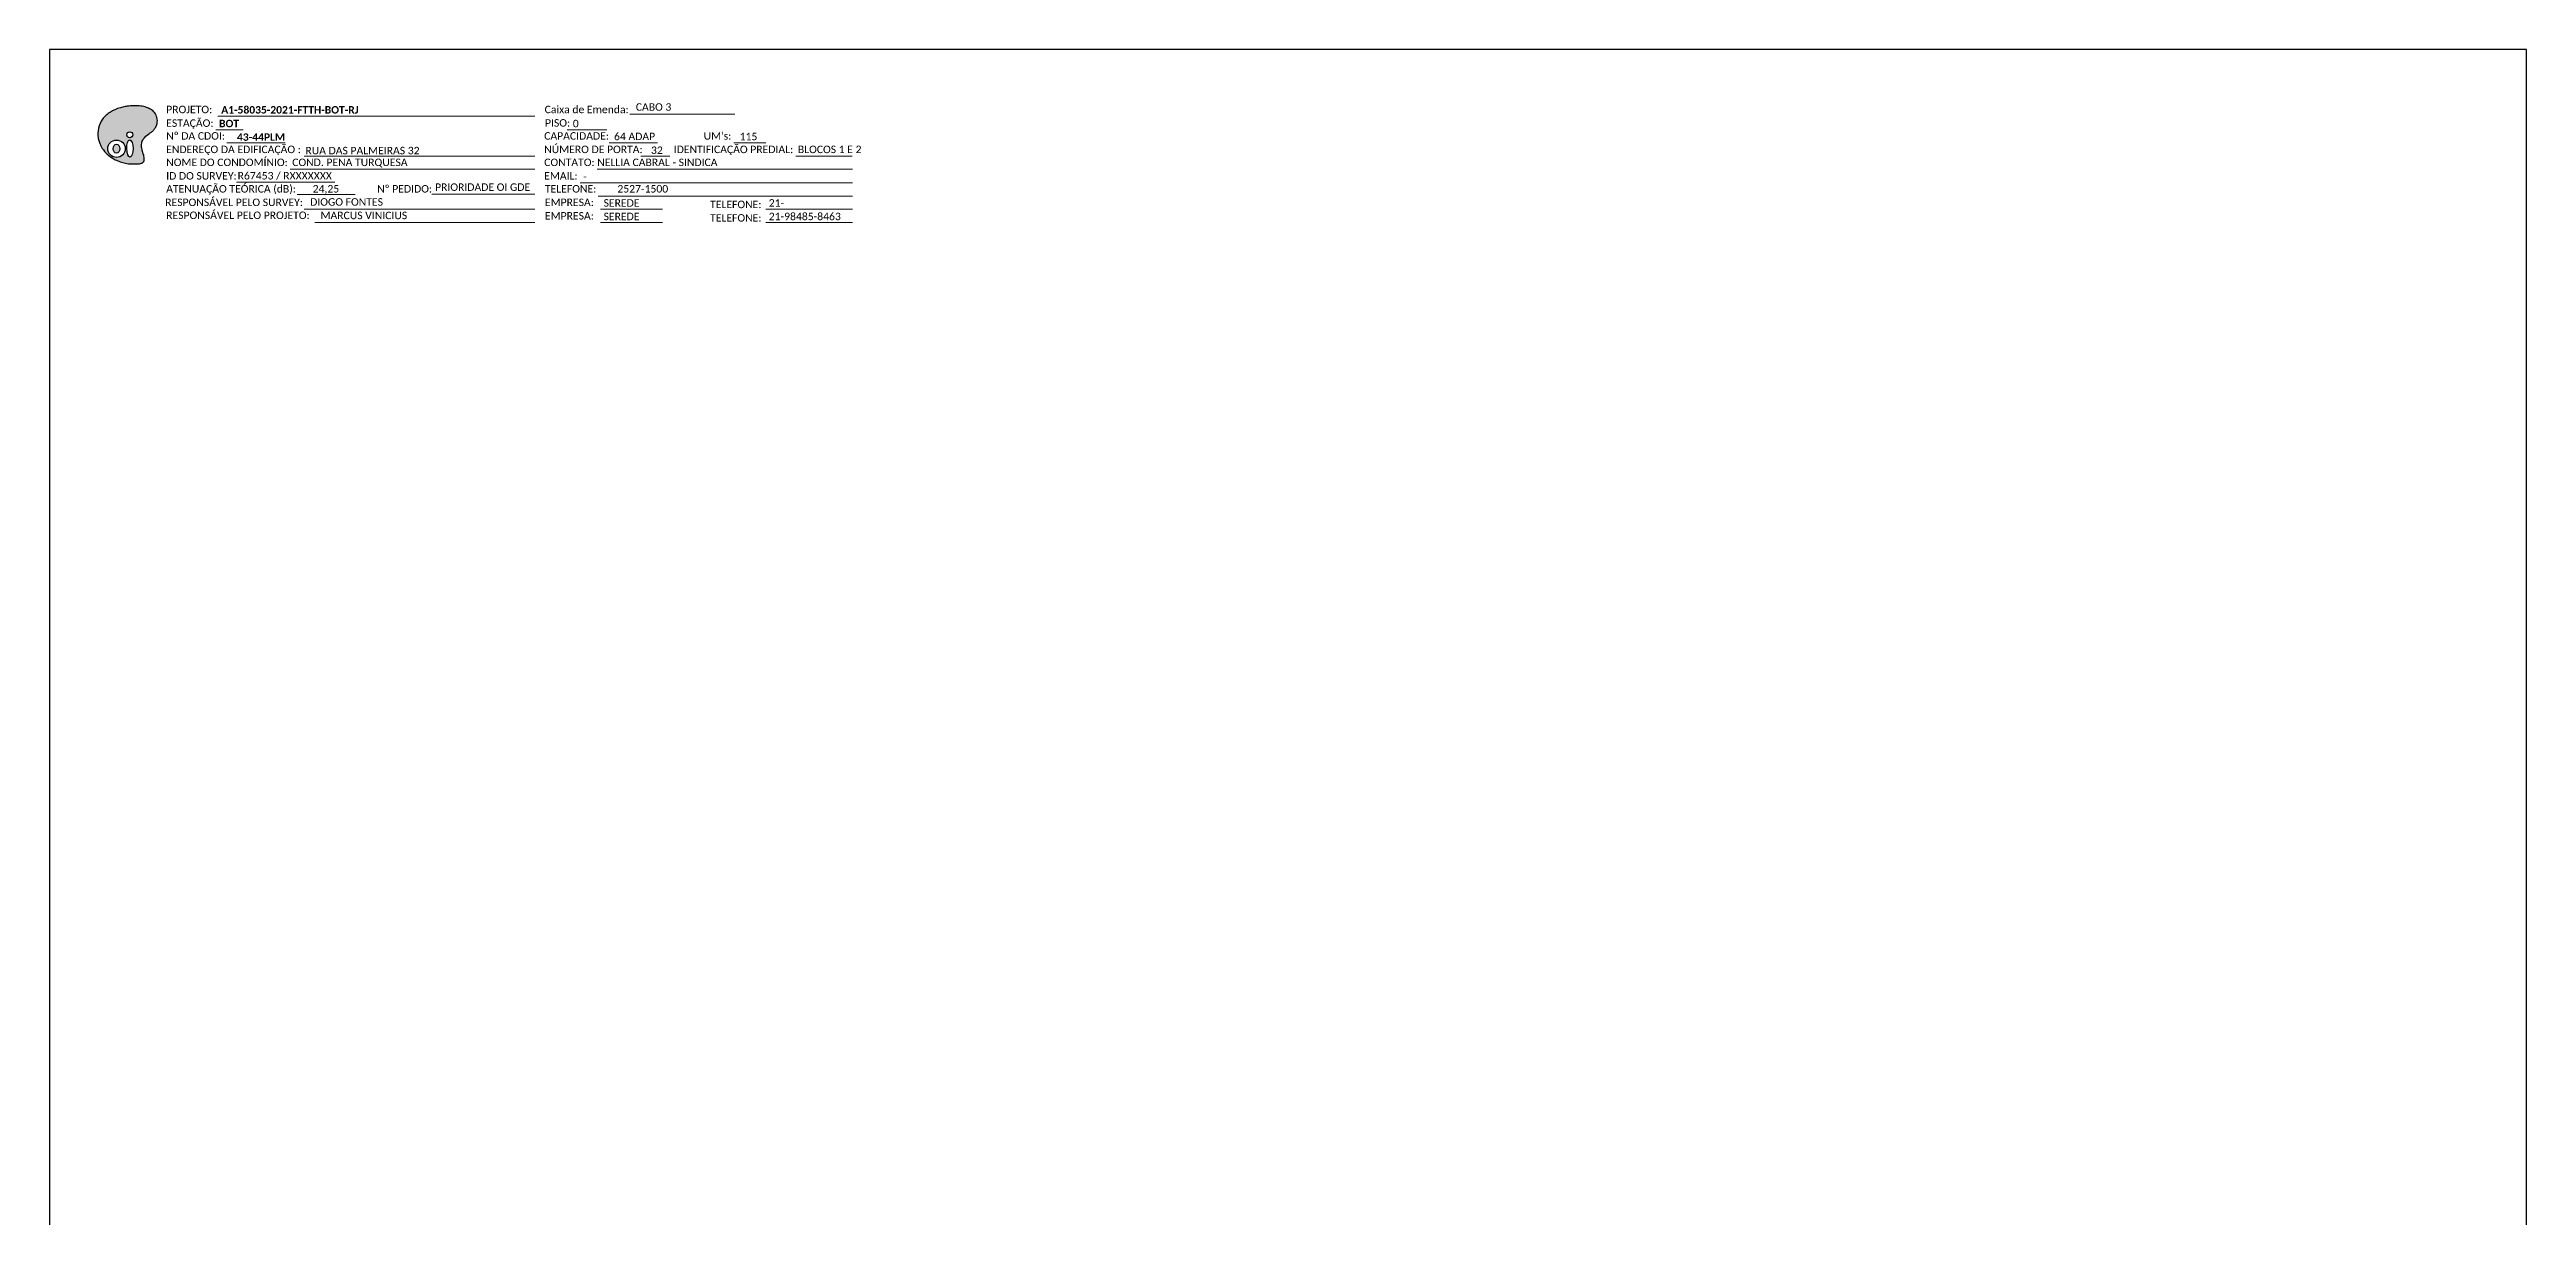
# Model space of a CAD drawing. Header units: inches. Extents: x 1895 to 3364, y -32 to 807.
# Drawn here: x 2770 to 3364, y 527 to 807 of the extents above; entities that cross this region are included whole.
import ezdxf
from ezdxf.enums import TextEntityAlignment as Align

# ---------------------------------------------------------------- set-up
doc = ezdxf.new("R2010")
doc.units = ezdxf.units.IN
doc.header["$MEASUREMENT"] = 0
doc.styles.add('WMF-Calibri0', font='calibri.ttf')
doc.styles.add('WMF-Calibri1', font='calibrib.ttf')

# ---------------------------------------------------------------- blocks, each defined once
blk = doc.blocks.new('OI')
h = blk.add_hatch(color=40)
edge = h.paths.add_edge_path()
edge.add_spline(control_points=[(4.35, -0.67), (3.92, -0.99), (3.26, -1.5), (2.81, -2.59), (2.9, -3.5), (3.06, -4.27), (3.31, -4.85), (3.37, -5.39), (3.4, -5.88), (3.2, -6.4), (2.54, -6.61), (1.65, -6.63), (0.55, -6.67), (-0.56, -6.42), (-1.61, -6.14), (-2.77, -5.61), (-3.92, -4.77), (-4.89, -3.7), (-5.34, -2.65), (-5.6, -1.94), (-5.85, -0.96), (-5.71, 0.47), (-5.1, 2.02), (-4.14, 3.02), (-3.3, 3.61), (-2.37, 4.16), (-1.36, 4.44), (-0.56, 4.7), (0.79, 4.85), (2.24, 4.97), (3.79, 4.57), (4.67, 4.21), (5.44, 3.65), (5.76, 2.99), (6.03, 2.21), (6.01, 1.46), (5.72, 0.64), (5.31, 0.08), (4.88, -0.38), (4.51, -0.55), (4.35, -0.67)], knot_values=[0, 0, 0, 0, 1.60434, 2.417191, 3.427595, 4.282808, 4.776746, 5.304182, 5.888771, 6.258406, 6.858137, 7.79129, 8.986195, 10.124242, 11.187857, 12.242908, 13.953784, 15.414161, 16.515391, 17.349188, 17.675853, 19.552021, 21.515531, 22.568638, 23.63245, 24.621084, 25.782718, 26.745347, 27.142653, 29.870543, 31.004649, 31.921532, 32.709589, 33.801391, 34.042471, 35.192333, 35.971461, 36.628871, 37.254359, 37.836911, 37.836911, 37.836911, 37.836911], degree=3, periodic=0)
h.paths.add_polyline_path([(1.13, -0.87, -1), (-0.04, -0.87, -1)], flags=16)
edge = h.paths.add_edge_path(flags=16)
edge.add_ellipse((0.56, -3.59), major_axis=(-0.02, 1.71), ratio=0.361305, start_angle=0, end_angle=360)
h.paths.add_polyline_path([(-0.36, -3.62, -1), (-3.8, -3.62, -1)], flags=16)
edge = h.paths.add_edge_path(flags=0)
edge.add_ellipse((-2.08, -3.62), major_axis=(0, 0.885), ratio=0.758294, start_angle=0, end_angle=360)
at = {"color": 40}
for centre, radius in [((-2.08, -3.62), 1.72), ((0.54, -0.87), 0.587)]:
    blk.add_circle(centre, radius, dxfattribs=at)
blk.add_ellipse((-2.08, -3.62), major_axis=(0, 0.885), ratio=0.758294, start_param=-3.141592653589792, end_param=3.141592653589792, dxfattribs=at)
blk.add_ellipse((0.56, -3.59), major_axis=(-0.02, 1.71), ratio=0.361305, dxfattribs=at)
at = {"color": 40, "start_tangent": (-0.800898, -0.598801), "end_tangent": (-0.800898, -0.598801)}
blk.add_spline([(4.35, -0.67), (3.2, -1.78), (2.9, -2.54), (2.92, -3.55), (3.12, -4.38), (3.28, -4.85), (3.37, -5.37), (3.35, -5.95), (3.2, -6.29), (2.66, -6.55), (1.73, -6.63), (0.54, -6.62), (-0.58, -6.41), (-1.6, -6.11), (-2.56, -5.67), (-3.95, -4.67), (-4.89, -3.56), (-5.37, -2.56), (-5.64, -1.78), (-5.72, -1.46), (-5.63, 0.42), (-4.84, 2.22), (-4.13, 2.99), (-3.27, 3.62), (-2.4, 4.09), (-1.3, 4.47), (-0.37, 4.72), (0.02, 4.77), (2.75, 4.8), (3.85, 4.53), (4.69, 4.16), (5.31, 3.68), (5.85, 2.73), (5.93, 2.5), (5.94, 1.35), (5.67, 0.62), (5.29, 0.08), (4.84, -0.36), (4.35, -0.67)], degree=3, dxfattribs=at)

msp = doc.modelspace()

# ---------------------------------------------------------------- linework, layer by layer
msp.add_lwpolyline([(2770.27, 806.63), (2770.27, -31.94), (3364.27, -31.94), (3364.27, 806.63), (2770.27, 806.63)])
at = {"color": 7, "lineweight": 0}
for points in [[(2810.65, 790.61), (2886.62, 790.61)], [(2909.46, 791.1), (2934.6, 791.1)], [(2810.14, 787.33), (2816.69, 787.33)], [(2812.8, 784.26), (2826.74, 784.26)], [(2894.42, 787.37), (2903.9, 787.37)], [(2904.47, 784.26), (2916.09, 784.26)], [(2934.41, 784.26), (2942.08, 784.26)], [(2831.37, 781.02), (2886.62, 781.02)], [(2912.05, 781.02), (2919, 781.02)], [(2949.23, 781.02), (2962.78, 781.02)], [(2815.12, 774.84), (2838.72, 774.84)], [(2827.96, 777.91), (2886.62, 777.91)], [(2897.55, 774.67), (2962.81, 774.67)], [(2901.59, 777.91), (2962.81, 777.91)], [(2829.65, 771.88), (2843.6, 771.88)], [(2831.37, 768.32), (2886.62, 768.32)], [(2861.98, 771.89), (2886.48, 771.89)], [(2862.49, 771.89), (2886.64, 771.89)], [(2901.83, 771.43), (2962.81, 771.43)], [(2902.44, 768.32), (2917.24, 768.32)], [(2942.04, 768.32), (2962.81, 768.32)], [(2833.86, 765.09), (2886.62, 765.09)], [(2902.44, 765.09), (2917.24, 765.09)], [(2942.04, 765.09), (2962.81, 765.09)]]:
    msp.add_lwpolyline(points, dxfattribs=at)

# ---------------------------------------------------------------- block references
at = {"color": 7, "xscale": 1.213923925163963, "yscale": 1.213923925162816, "zscale": 1.213923925163967, "rotation": 0.1532896023305154}
msp.add_blockref('OI', (2788.85, 787.23), dxfattribs=at)

# ---------------------------------------------------------------- texts
at = {"color": 7, "lineweight": 0, "style": 'WMF-Calibri0'}
for s, height, p in [('PROJETO:', 1.793, (2798.25, 791.35)), ('ESTAÇÃO:', 1.793, (2798.25, 788.08)), ('Caixa de Emenda:', 1.7927, (2889.01, 791.35)), ('Nº DA CDOI:', 1.7927, (2798.25, 785)), ('CAPACIDADE:', 1.7927, (2888.9, 785)), ('NÚMERO DE PORTA:', 1.7927, (2888.9, 781.77)), ('PISO:', 1.793, (2889.08, 788.12)), ("UM's:", 1.793, (2927.14, 785)), ('ENDEREÇO DA EDIFICAÇÃO :', 1.7927, (2798.25, 781.77)), ('NOME DO CONDOMÍNIO:', 1.7927, (2798.25, 778.66)), ('COND. PENA TURQUESA', 1.7927, (2828.47, 778.66)), ('CONTATO: NELLIA CABRAL - SINDICA', 1.7927, (2888.9, 778.66)), ('IDENTIFICAÇÃO PREDIAL:', 1.7927, (2919.98, 781.77)), ('BLOCOS 1 E 2', 1.7927, (2949.73, 781.77)), ('ATENUAÇÃO TEÓRICA (dB):', 1.7927, (2798.25, 772.31)), ('ID DO SURVEY:', 1.7927, (2798.25, 775.42)), ('24,25', 1.793, (2833.37, 772.31)), ('Nº PEDIDO:', 1.793, (2848.84, 772.31)), ('EMAIL:', 1.793, (2888.9, 775.42)), ('TELEFONE:        2527-1500', 1.7927, (2889.08, 772.31)), ('RESPONSÁVEL PELO SURVEY:', 1.7927, (2798.01, 769.07)), ('RESPONSÁVEL PELO PROJETO:', 1.7927, (2798.25, 765.96)), ('EMPRESA:', 1.793, (2889.08, 769.07)), ('EMPRESA:', 1.793, (2889.08, 765.83)), ('TELEFONE:', 1.793, (2928.68, 768.57)), ('TELEFONE:', 1.793, (2928.68, 765.33))]:
    msp.add_text(s, height=height, dxfattribs=at).set_placement(p)
at = {"color": 7, "linetype": 'Continuous'}
for s, height, style, p in [('A1-58035-2021-FTTH-BOT-RJ', 1.7927, 'WMF-Calibri1', (2811.45, 791.26)), ('CABO 3', 1.793, 'WMF-Calibri0', (2910.86, 791.94)), ('BOT', 1.793, 'WMF-Calibri1', (2810.93, 787.98)), ('0', 1.79, 'WMF-Calibri0', (2895.77, 787.97)), ('64 ADAP', 1.793, 'WMF-Calibri0', (2905.64, 784.88)), ('115', 1.793, 'WMF-Calibri0', (2935.76, 784.86)), ('RUA DAS PALMEIRAS 32 ', 1.7927, 'WMF-Calibri0', (2831.63, 781.48)), ('32', 1.793, 'WMF-Calibri0', (2914.51, 781.56)), ('R67453 / RXXXXXXX', 1.7927, 'WMF-Calibri0', (2815.38, 775.45)), ('-', 1.79, 'WMF-Calibri0', (2898.25, 775.27)), ('DIOGO FONTES', 1.7927, 'WMF-Calibri0', (2832.77, 769.16)), ('MARCUS VINICIUS ', 1.7927, 'WMF-Calibri0', (2835.26, 765.93)), ('SEREDE', 1.793, 'WMF-Calibri0', (2903.14, 768.92)), ('SEREDE', 1.793, 'WMF-Calibri0', (2903.14, 765.68)), ('21-', 1.793, 'WMF-Calibri0', (2942.75, 768.92)), ('21-98485-8463', 1.7927, 'WMF-Calibri0', (2942.75, 765.68))]:
    msp.add_text(s, height=height, dxfattribs=dict(at, style=style)).set_placement(p)
at = {"color": 7, "linetype": 'Continuous', "style": 'WMF-Calibri1'}
msp.add_text('43-44PLM', height=1.793, dxfattribs=at).set_placement((2820.98, 784.72), align=Align.CENTER)
at = {"color": 7, "style": 'WMF-Calibri0'}
msp.add_text('PRIORIDADE OI GDE ', height=1.7927, dxfattribs=at).set_placement((2862.72, 772.72))

doc.saveas('drawing.dxf')
